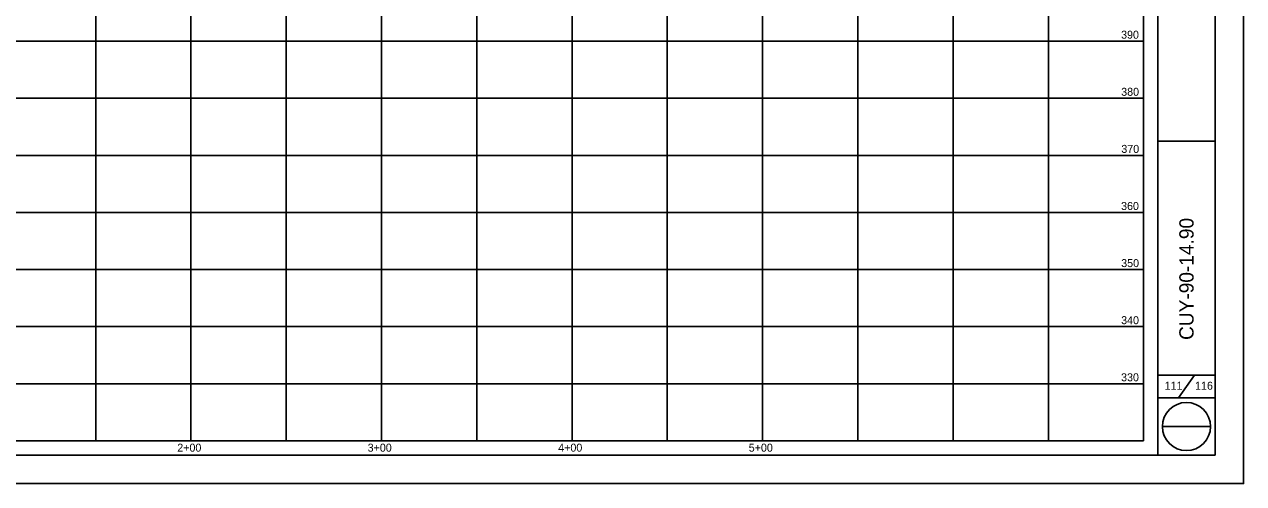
# Model space of a CAD drawing. Extents: x 2192603 to 2193754, y 665941 to 666601.
# Drawn here: x 2193114 to 2193754, y 665941 to 666182 of the extents above; entities that cross this region are included whole.
import ezdxf

# ---------------------------------------------------------------- set-up
doc = ezdxf.new("R2010")
doc.units = 0
for name, color, linetype in [('SH_Border', 7, 'Continuous'), ('SH_Cut_Line', 7, 'Continuous'), ('SH_Data', 7, 'Continuous'), ('SH_Major_Grid_Line', 7, 'Continuous')]:
    doc.layers.add(name, color=color, linetype=linetype)

msp = doc.modelspace()

# ---------------------------------------------------------------- linework, layer by layer
at = {"layer": 'SH_Border'}
for p, q in [((2193709.1, 666586.09), (2193709.1, 665956.09)), ((2193739.1, 666586.09), (2193739.1, 665956.09)), ((2193709.1, 666121.09), (2193739.1, 666121.09)), ((2193709.1, 665998.09), (2193739.1, 665998.09)), ((2193728.33, 665998.09), (2193719.87, 665986.09)), ((2193709.1, 665986.09), (2193739.1, 665986.09)), ((2193711.46, 665971.09), (2193736.73, 665971.09)), ((2193739.1, 665956.09), (2192794.1, 665956.09))]:
    msp.add_line(p, q, dxfattribs=at)
msp.add_circle((2193724.1, 665971.09), 12.63, dxfattribs=at)
at = {"layer": 'SH_Cut_Line'}
msp.add_lwpolyline([(2192734.1, 665941.09), (2192734.1, 666601.09), (2193754.1, 666601.09), (2193754.1, 665941.09), (2192734.1, 665941.09)], dxfattribs=at)
at = {"layer": 'SH_Data'}
for p, q in [((2193701.6, 665963.59), (2193701.6, 666563.59)), ((2192801.6, 665963.59), (2193701.6, 665963.59))]:
    msp.add_line(p, q, dxfattribs=at)
at = {"layer": 'SH_Major_Grid_Line'}
for p, q in [((2193151.6, 665963.59), (2193151.6, 666563.59)), ((2193201.6, 665963.59), (2193201.6, 666563.59)), ((2193251.6, 665963.59), (2193251.6, 666563.59)), ((2193301.6, 665963.59), (2193301.6, 666563.59)), ((2193351.6, 665963.59), (2193351.6, 666563.59)), ((2193401.6, 665963.59), (2193401.6, 666563.59)), ((2193451.6, 665963.59), (2193451.6, 666563.59)), ((2193501.6, 665963.59), (2193501.6, 666563.59)), ((2193551.6, 665963.59), (2193551.6, 666563.59)), ((2193601.6, 665963.59), (2193601.6, 666563.59)), ((2193651.6, 665963.59), (2193651.6, 666563.59)), ((2192801.6, 666173.59), (2193701.6, 666173.59)), ((2192801.6, 666143.59), (2193701.6, 666143.59)), ((2192801.6, 666113.59), (2193701.6, 666113.59)), ((2192801.6, 666083.59), (2193701.6, 666083.59)), ((2192801.6, 666053.59), (2193701.6, 666053.59)), ((2192801.6, 666023.59), (2193701.6, 666023.59)), ((2192801.6, 665993.59), (2193701.6, 665993.59))]:
    msp.add_line(p, q, dxfattribs=at)

# ---------------------------------------------------------------- texts
at = {"layer": 'SH_Data'}
for s, height, rotation, p in [('390', 4.2, 360, (2193689.78, 666174.88)), ('380', 4.2, 360, (2193689.84, 666144.88)), ('370', 4.2, 360, (2193689.91, 666114.88)), ('360', 4.2, 360, (2193689.78, 666084.88)), ('CUY-90-14.90', 7.5, 90, (2193727.85, 666016.6)), ('350', 4.2, 360, (2193689.84, 666054.88)), ('340', 4.2, 360, (2193689.81, 666024.88)), ('330', 4.2, 360, (2193689.78, 665994.88))]:
    msp.add_text(s, height=height, rotation=rotation, dxfattribs=at).set_placement(p)
for s, p in [('111', (2193712.62, 665990.44)), ('116', (2193728.61, 665990.44)), ('2+00', (2193194.39, 665957.89)), ('3+00', (2193294.32, 665957.89)), ('4+00', (2193394.34, 665957.89)), ('5+00', (2193494.35, 665957.89))]:
    msp.add_text(s, height=4.2, dxfattribs=at).set_placement(p)

doc.saveas('drawing.dxf')
